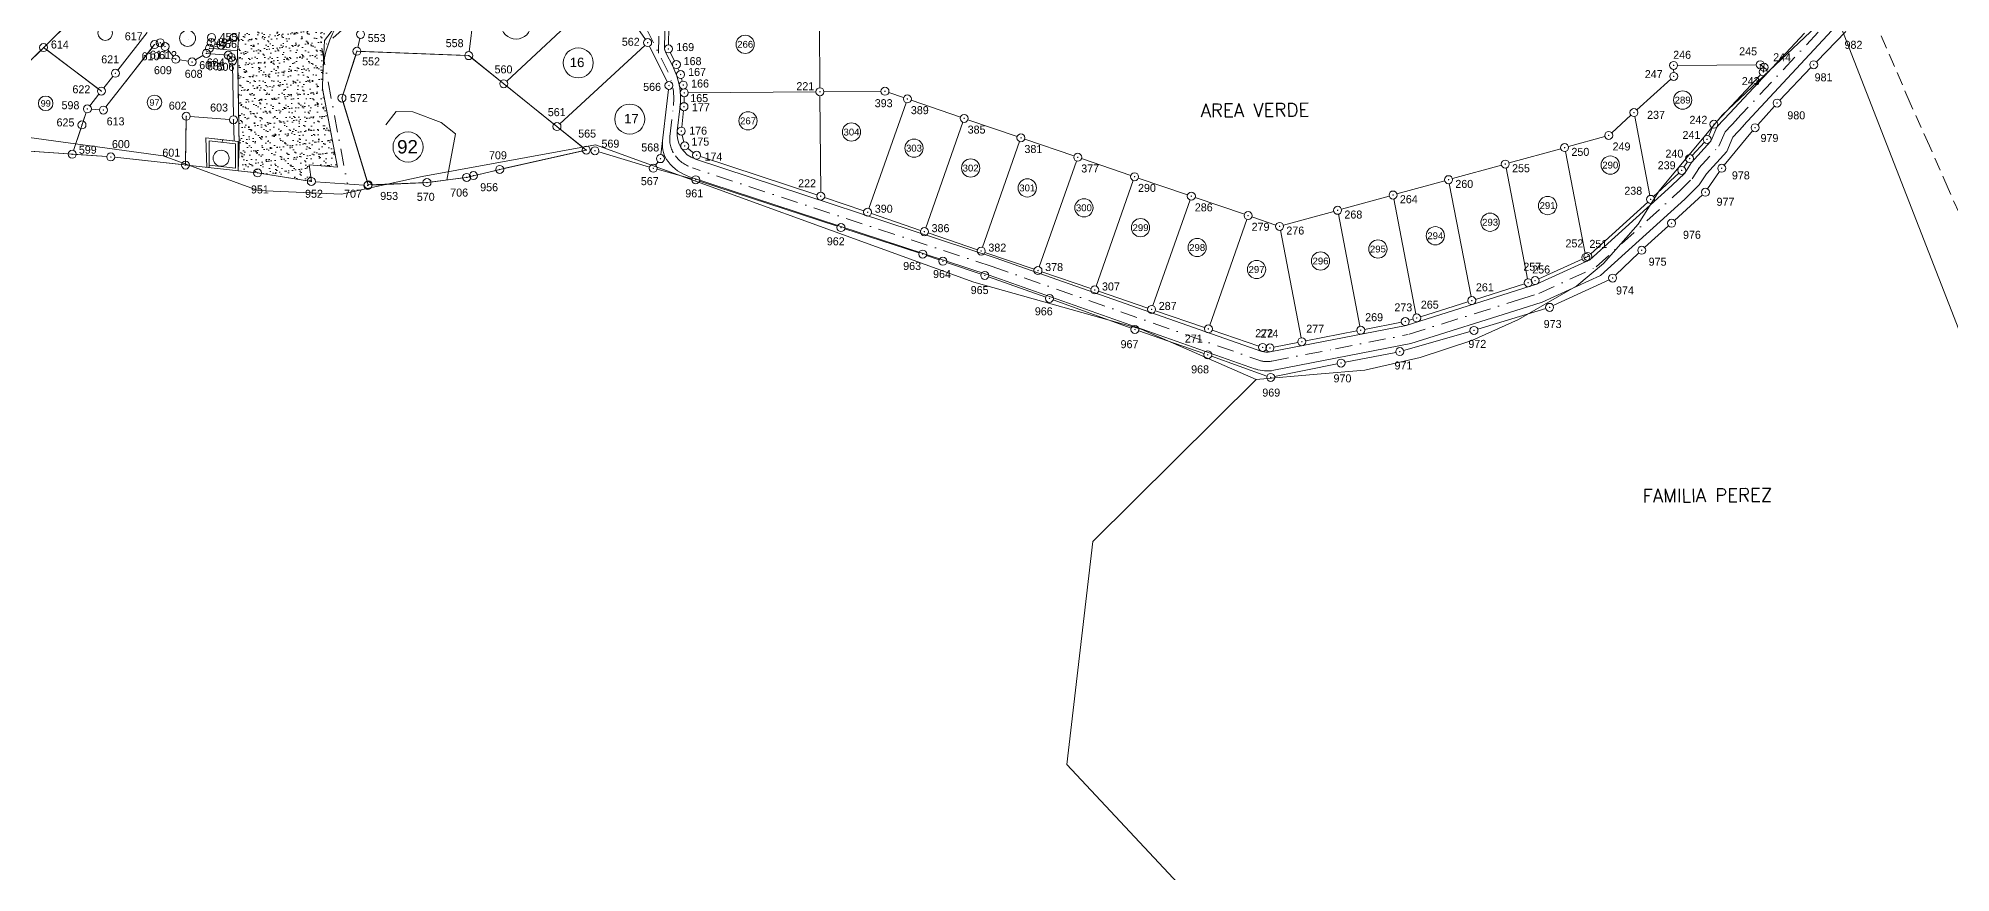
# Model space of a CAD drawing. Header units: metres. Extents: x 610261 to 617471, y 1314831 to 1317846.
# Drawn here: x 614426 to 615143, y 1316421 to 1316734 of the extents above; entities that cross this region are included whole.
import ezdxf
from ezdxf.enums import TextEntityAlignment as Align

# ---------------------------------------------------------------- set-up
doc = ezdxf.new("R2010")
doc.units = ezdxf.units.M
doc.header["$PDMODE"] = 34
doc.header["$PDSIZE"] = 0.15
for name, pattern in [('DASHDOT2', [12.7, 6.35, -3.175, 0, -3.175]), ('HIDDEN', [0.375, 0.25, -0.125]), ('HIDDEN2', [4.7625, 3.175, -1.5875])]:
    doc.linetypes.add(name, pattern=pattern)
for name, color, linetype, lineweight in [('11. division lotes', 12, 'Continuous', 0), ('23. tanque agua', 50, 'Continuous', 0), ('24. numeros lotes', 10, 'Continuous', 0), ('33. areas verdes', 72, 'Continuous', 0), ('36. centro calle', 253, 'DASHDOT2', 0), ('38. polilinea lotes', 31, 'Continuous', 0), ('6. calles', 1, 'Continuous', 0), ('ARBOLES', 1, 'Continuous', 0), ('NIVEL DE TERRAZA', 8, 'HIDDEN2', 0)]:
    doc.layers.add(name, color=color, linetype=linetype, lineweight=lineweight)
for name, color, linetype in [('2', 1, 'Continuous'), ('Cotas', 7, 'Continuous'), ('CVL_CUADCON_LIN', 8, 'Continuous'), ('Polígono', 7, 'Continuous'), ('textos_terrenos colindantes', 4, 'Continuous')]:
    doc.layers.add(name, color=color, linetype=linetype)
doc.styles.add('ARIAL', font='arial.ttf', dxfattribs={"width": 0.8, "height": 0.039688})
doc.styles.add('style1', font='romans.shx')

# ---------------------------------------------------------------- blocks, each defined once
blk = doc.blocks.new('232')
at = {"layer": '33. areas verdes', "lineweight": 0}
h = blk.add_hatch(dxfattribs=at)
h.set_pattern_fill('AR-SAND', color=256, scale=1.800002, angle=0.43167, style=0)
h.set_pattern_definition([(37.93167, (603121.183, 1316989.973), (-0.139515, 3.4673347), [0, -2.7360036, 0, -3.060004, 0, -2.925004]), (7.93167, (603121.183, 1316989.973), (3.14724, 5.103726), [0, -1.476002, 0, -2.4660033, 0, -0.9450012]), (327.93167, (603118.969, 1316989.9563), (5.605227, 0.0524174), [0, -0.9000012, 0, -3.2400043, 0, -4.2300056]), (317.93167, (603118.969, 1316989.9563), (5.398979, 1.62054), [0, -0.4500006, 0, -2.1240028, 0, -2.4300032])])
edge = h.paths.add_edge_path()
edge.add_line((605407.53, 1318466.32), (605411.16, 1318494.74))
edge.add_line((605411.16, 1318494.74), (605393.61, 1318499.19))
edge.add_line((605393.61, 1318499.19), (605378.54, 1318500.42))
edge.add_line((605378.54, 1318500.42), (605374.98, 1318478.53))
edge.add_line((605374.98, 1318478.53), (605372.8, 1318456.94))
edge.add_line((605372.8, 1318456.94), (605370.05, 1318426.31))
edge.add_line((605370.05, 1318426.31), (605370.67, 1318390.59))
edge.add_line((605370.67, 1318390.59), (605370.27, 1318381.33))
edge.add_line((605370.27, 1318381.33), (605377.53, 1318380.54))
edge.add_line((605377.53, 1318380.54), (605397.68, 1318377.32))
edge.add_line((605397.68, 1318377.32), (605396.85, 1318383.59))
edge.add_line((605396.85, 1318383.59), (605407.46, 1318382.73))
edge.add_line((605407.46, 1318382.73), (605401.91, 1318411.98))
edge.add_line((605401.91, 1318411.98), (605402.03, 1318417.7))
edge.add_line((605402.03, 1318417.7), (605402.67, 1318430.16))
edge.add_line((605402.67, 1318430.16), (605413.07, 1318443.79))
edge.add_line((605413.07, 1318443.79), (605413.52, 1318449.86))
edge.add_line((605413.52, 1318449.86), (605415.11, 1318462.71))
edge.add_line((605415.11, 1318462.71), (605408.03, 1318465.48))
edge.add_arc((605407.45, 1318465.7), 0.625, 338.65778, 442.73195)
at = {"layer": '11. division lotes', "lineweight": 0}
for p, q in [((605338.78, 1318428.5), (605328.2, 1318414.83)), ((605414.78, 1318426.12, 162.43), (605409.17, 1318408.59)), ((605456.69, 1318424.48, 155.96), (605414.78, 1318426.12, 162.43)), ((605456.69, 1318424.48, 155.96), (605469.81, 1318413.94, 109.5)), ((605469.81, 1318413.94, 109.5), (605456.69, 1318424.48, 155.96)), ((605350.51, 1318383.47), (605350.79, 1318401.76)), ((605370.26, 1318392.33), (605358.17, 1318393.65)), ((605358.49, 1318382.61), (605358.17, 1318393.65))]:
    blk.add_line(p, q, dxfattribs=at)
at = {"layer": '11. division lotes', "lineweight": 0, "elevation": 180}
blk.add_lwpolyline([(605281.05, 1318411.47), (605324.5, 1318454.42)], dxfattribs=at)
at = {"layer": '11. division lotes', "lineweight": 0}
for points in [[(605318.98, 1318411.19), (605297.29, 1318427.52)], [(605358.33, 1318425.35), (605366.51, 1318424.62)], [(605370.05, 1318426.31), (605359.5, 1318427.25)], [(605370.05, 1318426.31), (605370.67, 1318390.59)], [(605368.5, 1318400.44), (605368.74, 1318392.62)], [(605358.17, 1318393.65), (605368.25, 1318392.55)]]:
    blk.add_lwpolyline(points, dxfattribs=at)
blk.add_circle((605351.3, 1318430.97), 3, dxfattribs=at)
at = {"layer": '23. tanque agua', "lineweight": 0}
for p, q in [((605359.33, 1318382.52), (605359.32, 1318392.52)), ((605369.26, 1318391.43), (605359.32, 1318392.52)), ((605364.29, 1318391.97), (605364.4, 1318392.97)), ((605369.27, 1318382.34), (605369.26, 1318391.43)), ((605370.27, 1318381.33), (605370.26, 1318392.33)), ((605369.27, 1318382.34), (605359.33, 1318383.42))]:
    blk.add_line(p, q, dxfattribs=at)
blk.add_circle((605363.86, 1318386.03), 3, dxfattribs=at)
at = {"layer": '24. numeros lotes', "lineweight": 0}
for centre, radius in [((605474.43, 1318436.33), 5.63), ((605320.42, 1318432.95), 2.74), ((605560.3, 1318428.73), 3.42), ((605497.73, 1318421.76), 5.63), ((605911.69, 1318407.83), 3.42), ((605298.1, 1318406.6), 2.74), ((605338.89, 1318406.93), 2.74), ((605517.04, 1318400.69), 5.63), ((605561.37, 1318400.05), 3.42), ((605433.92, 1318390.23), 5.63), ((605600.14, 1318395.84), 3.42), ((605623.57, 1318389.8), 3.42), ((605644.8, 1318382.34), 3.42), ((605884.56, 1318383.45), 3.42), ((605666.03, 1318374.89), 3.42), ((605687.26, 1318367.44), 3.42), ((605861.06, 1318368.28), 3.42), ((605708.49, 1318359.99), 3.42), ((605818.98, 1318356.96), 3.42), ((605839.52, 1318362.02), 3.42), ((605729.72, 1318352.54), 3.42), ((605797.47, 1318351.98), 3.42), ((605751.98, 1318344.32), 3.42), ((605775.96, 1318347.49), 3.42)]:
    blk.add_circle(centre, radius, dxfattribs=at)
at = {"layer": '33. areas verdes', "lineweight": 0}
blk.add_lwpolyline([(605413.07, 1318443.79), (605402.67, 1318430.16), (605402.03, 1318417.7), (605401.91, 1318411.98), (605407.46, 1318382.73), (605396.85, 1318383.59), (605397.68, 1318377.32), (605377.53, 1318380.54), (605370.27, 1318381.33), (605370.67, 1318390.59), (605370.67, 1318390.59), (605370.13, 1318421.99), (605370.05, 1318426.31), (605370.05, 1318426.31), (605370.05, 1318426.31), (605370.68, 1318433.3)], dxfattribs=at)
at = {"layer": '36. centro calle', "lineweight": 0}
blk.add_line((605927.6, 1318395.89), (605931.96, 1318400.52), dxfattribs=at)
at = {"layer": '38. polilinea lotes', "lineweight": 0}
for p, q in [((605429.47, 1318403.56), (605425.65, 1318398.58)), ((605435.77, 1318403.42), (605429.47, 1318403.56)), ((605446.32, 1318399.47), (605435.77, 1318403.42)), ((605451.67, 1318395.15), (605446.32, 1318399.47)), ((605448.41, 1318377.86), (605451.67, 1318395.15))]:
    blk.add_line(p, q, dxfattribs=at)
blk.add_lwpolyline([(605419.01, 1318376.05), (605441.03, 1318376.91), (605455.9, 1318378.83), (605468.3, 1318381.8), (605500.74, 1318389.08), (605489.76, 1318397.9), (605469.81, 1318413.94), (605456.69, 1318424.48), (605414.78, 1318426.12), (605409.17, 1318408.59), (605419.01, 1318376.05)], dxfattribs=at)
at = {"layer": '6. calles', "lineweight": 0}
for p, q in [((605531.16, 1318480.73), (605530.04, 1318427.05)), ((605934.42, 1318398.19), (605970.91, 1318437.38)), ((605943.49, 1318418.04), (605957.39, 1318432.96)), ((605533.17, 1318420.48), (605530.58, 1318425.6)), ((605402.03, 1318417.7), (605401.91, 1318412.14)), ((605929.37, 1318402.88), (605943.49, 1318418.04)), ((605401.91, 1318412.14), (605407.46, 1318382.73)), ((605534.84, 1318396.35), (605535.87, 1318405.52)), ((605924.81, 1318398.04), (605929.41, 1318402.92)), ((605922.37, 1318392.67), (605924.53, 1318397.61)), ((605930.56, 1318393.93), (605934.5, 1318398.12)), ((605915.04, 1318384.48), (605922.11, 1318392.27)), ((605920.62, 1318380.22), (605928.23, 1318388.59)), ((605928.23, 1318388.59), (605930.56, 1318393.93)), ((605653.95, 1318348.74), (605541.65, 1318385.73)), ((605912.49, 1318380.48), (605915.04, 1318384.48)), ((605651.7, 1318342.12), (605539.46, 1318379.08)), ((605876.96, 1318347.93), (605907.69, 1318375.84)), ((605907.69, 1318375.84), (605912.49, 1318380.48)), ((605912.47, 1318370.73), (605917.94, 1318376.01)), ((605917.94, 1318376.01), (605920.62, 1318380.22)), ((605880.86, 1318342.02), (605912.47, 1318370.73)), ((605653.95, 1318348.74), (605753.95, 1318313.61)), ((605856.93, 1318338.75), (605876.96, 1318347.93)), ((605651.7, 1318342.12), (605751.63, 1318307)), ((605808.1, 1318323.35), (605856.93, 1318338.75)), ((605851.19, 1318329.6), (605859.07, 1318332.03)), ((605809.83, 1318316.55), (605851.18, 1318329.6)), ((605757.09, 1318313.38), (605808.1, 1318323.35)), ((605758.43, 1318306.51), (605809.83, 1318316.55))]:
    blk.add_line(p, q, dxfattribs=at)
blk.add_lwpolyline([(605530.04, 1318427.05, -0.005486), (605530.58, 1318425.6, -0.005486)], format="xyb", dxfattribs=at)
for points in [[(605407.46, 1318382.73), (605396.85, 1318383.59), (605397.68, 1318377.32)], [(605859.07, 1318332.03), (605880.86, 1318342.02)]]:
    blk.add_lwpolyline(points, dxfattribs=at)
for centre, radius, start, end in [((605438.38, 1318416.95), 36.36, 148.81005, 178.82381), ((605509.54, 1318408.49), 26.5, 353.55961, 26.90164), ((605544.77, 1318395.22), 10, 173.55961, 251.77356), ((605925.91, 1318397.01), 1.5, 136.69968, 156.37213), ((605539.26, 1318390.92), 10, 173.55961, 217.97492), ((605921, 1318393.27), 1.5, 317.77764, 336.37213), ((605544.77, 1318395.22), 17, 217.97492, 251.77356), ((605755.94, 1318319.27), 6, 250.64004, 281.05369), ((605755.94, 1318319.27), 13, 250.64004, 281.05369)]:
    blk.add_arc(centre, radius, start, end, dxfattribs=at)
at = {"layer": 'ARBOLES', "color": 8, "linetype": 'DASHDOT2', "lineweight": 0}
blk.add_line((605527.85, 1318425.46), (605528.16, 1318487.7), dxfattribs=at)
at = {"layer": 'Cotas', "linetype": 'HIDDEN', "lineweight": 0, "ltscale": 20}
blk.add_lwpolyline([(606128.9, 1318313.87), (606119.86, 1318303.15), (606103.55, 1318283.79), (606070.92, 1318245.05), (606054.49, 1318278.92), (606047.04, 1318294.76), (606039.63, 1318310.62), (606032.26, 1318326.5), (606025.28, 1318342.56), (606018.3, 1318358.63), (606011.26, 1318374.67), (606004.17, 1318390.68), (605997, 1318406.66), (605982.83, 1318439.67)], dxfattribs=at)
at = {"layer": 'NIVEL DE TERRAZA', "color": 8, "linetype": 'DASHDOT2', "lineweight": 0}
for p, q in [((605438.89, 1318461.15), (605401.6, 1318427.25)), ((605931.93, 1318400.49), (605968.64, 1318439.9)), ((605401.6, 1318427.25), (605411.21, 1318376.35)), ((605532.08, 1318394.19), (605533.39, 1318405.8)), ((605925.25, 1318390.52), (605927.6, 1318395.89)), ((605917.63, 1318382.13), (605925.25, 1318390.52)), ((605652.83, 1318345.43), (605540.55, 1318382.4)), ((605915.21, 1318378.24), (605917.99, 1318382.6)), ((605910.12, 1318373.33), (605915.21, 1318378.24)), ((605879.31, 1318345.34), (605910.04, 1318373.25)), ((605652.83, 1318345.43), (605752.79, 1318310.31)), ((605809.15, 1318320.01), (605850.15, 1318332.94)), ((605781.54, 1318314.59), (605808.77, 1318319.91)), ((605757.76, 1318309.95), (605781.54, 1318314.59))]:
    blk.add_line(p, q, dxfattribs=at)
for points in [[(605510.92, 1318444.9), (605516.19, 1318442.62), (605523.01, 1318434.98), (605530.94, 1318419.35)], [(605850.13, 1318332.94), (605857.82, 1318335.31), (605878.42, 1318344.75)]]:
    blk.add_lwpolyline(points, dxfattribs=at)
at = {"layer": 'NIVEL DE TERRAZA', "color": 3, "linetype": 'ByBlock', "lineweight": 0}
blk.add_circle((605351.65, 1318430.53), 0.00827, dxfattribs=at)
at = {"layer": 'NIVEL DE TERRAZA', "color": 8, "linetype": 'DASHDOT2', "lineweight": 0}
for centre, radius, start, end in [((605509.54, 1318408.49), 24, 353.55961, 26.90164), ((605542.02, 1318393.07), 10, 173.55961, 217.97492), ((605544.77, 1318395.22), 13.5, 217.97492, 251.77356), ((605755.94, 1318319.27), 9.5, 250.64004, 281.05369)]:
    blk.add_arc(centre, radius, start, end, dxfattribs=at)
at = {"layer": 'Polígono', "lineweight": 0}
for points in [[(605298.36, 1318428.58), (605323.44, 1318453.36)], [(605460.09, 1318452.51), (605456.87, 1318425.97)], [(605460.09, 1318452.51), (605456.87, 1318425.97)], [(605470.91, 1318414.96), (605502.06, 1318443.9)], [(605502.06, 1318443.9), (605470.91, 1318414.96)], [(605522.88, 1318430.59), (605515.4, 1318441.34)], [(605336.09, 1318433.21), (605325.16, 1318419.08)], [(605531.57, 1318428.52), (605531.71, 1318435.26)], [(605588.13, 1318435.68), (605588.31, 1318412.43)], [(605961.85, 1318422.15), (605972.83, 1318433.53)], [(605296.22, 1318426.47), (605282.12, 1318412.53)], [(605317.78, 1318412.09), (605298.49, 1318426.62)], [(605317.78, 1318412.09), (605298.49, 1318426.62)], [(605337.99, 1318427.45), (605320.67, 1318405.26)], [(605339.63, 1318428.86), (605340.35, 1318429.08)], [(605341.66, 1318428.83), (605342.25, 1318428.37)], [(605345.89, 1318424.29), (605343.81, 1318426.76)], [(605357.05, 1318424.57), (605354.29, 1318422.9)], [(605359.72, 1318427.95), (605359.95, 1318428.69)], [(605365.01, 1318424.75), (605359.83, 1318425.21)], [(605360.19, 1318429.8), (605360.27, 1318430.88)], [(605360.95, 1318427.64), (605362.39, 1318428.03)], [(605365.14, 1318429.16), (605367.24, 1318430.37)], [(605366.43, 1318424.67), (605367.74, 1318423.76)], [(605414.32, 1318424.69), (605409.63, 1318410.02)], [(605415.09, 1318427.59), (605415.82, 1318430.97)], [(605455.19, 1318424.54), (605416.28, 1318426.06)], [(605455.19, 1318424.54), (605416.28, 1318426.06)], [(605490.86, 1318398.92), (605522.64, 1318428.34)], [(605490.86, 1318398.92), (605522.64, 1318428.34)], [(605524.4, 1318428.02), (605531.04, 1318414.64)], [(605533.83, 1318422.5), (605532.21, 1318425.68)], [(605351.52, 1318422.37), (605348.34, 1318422.9)], [(605367.63, 1318423.9), (605368.15, 1318422.39)], [(605368.47, 1318401.94), (605368.14, 1318420.98)], [(605457.86, 1318423.54), (605468.64, 1318414.88)], [(605468.64, 1318414.88), (605457.86, 1318423.54)], [(605535.5, 1318418.79), (605535.09, 1318419.78)], [(605908.32, 1318419.33), (605908.33, 1318418.2)], [(605939.25, 1318421.07), (605909.81, 1318420.85)], [(605924.45, 1318399.84), (605940.89, 1318417.29)], [(605940.97, 1318420.94), (605942, 1318420.26)], [(605942.18, 1318419.86), (605941.97, 1318418.64)], [(605948.12, 1318407.81), (605959.77, 1318419.99)], [(605323.32, 1318416.71), (605319.9, 1318412.37)], [(605470.98, 1318413), (605488.59, 1318398.84)], [(605488.59, 1318398.84), (605470.98, 1318413)], [(605531.53, 1318411.8), (605528.72, 1318387.35)], [(605536.72, 1318414.93), (605536.45, 1318415.96)], [(605537.27, 1318412.04), (605537.28, 1318411.98)], [(605586.82, 1318410.92), (605538.96, 1318410.56)], [(605538.96, 1318410.56), (605586.82, 1318410.92)], [(605611.2, 1318411.11), (605589.82, 1318410.94)], [(605619.67, 1318408.73), (605614.12, 1318410.63)], [(605907.23, 1318415.69), (605894.54, 1318404.16)], [(605313.26, 1318403.11), (605308.52, 1318388.95)], [(605312.19, 1318399.92), (605313.26, 1318403.11)], [(605314.66, 1318405.71), (605318.05, 1318410.01)], [(605318.25, 1318404.19), (605315.23, 1318404.42)], [(605409.6, 1318407.15), (605418.58, 1318377.49)], [(605536.5, 1318397.67), (605537.19, 1318403.86)], [(605537.39, 1318406.85), (605537.43, 1318409.05)], [(605588.33, 1318409.43), (605588.6, 1318373.3)], [(605588.33, 1318409.43), (605588.6, 1318373.3)], [(605620.59, 1318406.83), (605606.68, 1318367.2)], [(605606.68, 1318367.2), (605620.59, 1318406.83)], [(605640.96, 1318401.44), (605622.51, 1318407.76)], [(605939.84, 1318398.59), (605946.09, 1318405.6)], [(605308.52, 1318388.95), (605311.24, 1318397.08)], [(605350.54, 1318384.97), (605350.77, 1318400.26)], [(605352.29, 1318401.65), (605367, 1318400.55)], [(605499.57, 1318390.02), (605490.93, 1318396.96)], [(605499.57, 1318390.02), (605490.93, 1318396.96)], [(605641.88, 1318399.54), (605627.97, 1318359.91)], [(605627.97, 1318359.91), (605641.88, 1318399.54)], [(605662.25, 1318394.15), (605643.8, 1318400.47)], [(605892.32, 1318402.14), (605885.09, 1318395.57)], [(605893.72, 1318401.68), (605899.41, 1318372.09)], [(605899.41, 1318372.09), (605893.72, 1318401.68)], [(605921.46, 1318394.47), (605922.8, 1318397.39)], [(605927.29, 1318383.43), (605937.89, 1318396.31)], [(605270.42, 1318390.17), (605321.03, 1318386.62)], [(605281.04, 1318389.42), (605306.54, 1318387.64)], [(605469.76, 1318382.13), (605499.28, 1318388.75)], [(605469.76, 1318382.13), (605499.28, 1318388.75)], [(605502.5, 1318388.95), (605502.23, 1318388.97)], [(605502.23, 1318388.97), (605502.5, 1318388.95)], [(605537.28, 1318392.1), (605536.67, 1318394.72)], [(605540.92, 1318388.08), (605538.8, 1318389.72)], [(605663.17, 1318392.25), (605649.26, 1318352.62)], [(605649.26, 1318352.62), (605663.17, 1318392.25)], [(605683.53, 1318386.87), (605665.09, 1318393.18)], [(605866, 1318389.6), (605846.66, 1318384.25)], [(605882.54, 1318394.16), (605868.9, 1318390.4)], [(605915.32, 1318387.02), (605919.83, 1318391.99)], [(605309.53, 1318387.43), (605321.03, 1318386.62)], [(605324.02, 1318386.36), (605349.02, 1318383.64)], [(605324.02, 1318386.36), (605376.04, 1318380.7)], [(605457.36, 1318379.18), (605466.84, 1318381.45)], [(605459.91, 1318379.86), (605466.84, 1318381.47)], [(605524.4, 1318382.7), (605505.43, 1318388.41)], [(605505.43, 1318388.41), (605524.4, 1318382.7)], [(605527.64, 1318384.67), (605526.74, 1318383.47)], [(605527.28, 1318381.88), (605540.31, 1318378.33)], [(605587.19, 1318372.27), (605543.53, 1318386.68)], [(605684.46, 1318384.96), (605670.55, 1318345.33)], [(605670.55, 1318345.33), (605684.46, 1318384.96)], [(605704.82, 1318379.58), (605686.37, 1318385.89)], [(605843.77, 1318383.45), (605825.38, 1318378.38)], [(605845.49, 1318382.38), (605853.5, 1318340.8)], [(605853.5, 1318340.8), (605845.49, 1318382.38)], [(605867.73, 1318388.52), (605875.09, 1318350.33)], [(605875.09, 1318350.33), (605867.73, 1318388.52)], [(605912.16, 1318382.69), (605913.48, 1318384.66)], [(605379.02, 1318380.3), (605396.2, 1318377.55)], [(605399.18, 1318377.21), (605417.31, 1318375.9)], [(605420.31, 1318375.87), (605439.53, 1318376.83)], [(605420.51, 1318376.11), (605439.53, 1318376.85)], [(605442.51, 1318377.1), (605454.42, 1318378.64)], [(605442.51, 1318377.1), (605454.42, 1318378.64)], [(605457.35, 1318379.22), (605457, 1318379.13)], [(605543.18, 1318377.47), (605594.79, 1318360.5)], [(605705.74, 1318377.68), (605691.83, 1318338.04)], [(605691.83, 1318338.04), (605705.74, 1318377.68)], [(605726.11, 1318372.29), (605707.66, 1318378.61)], [(605822.49, 1318377.58), (605804.6, 1318372.63)], [(605824.22, 1318376.5), (605832.38, 1318334.14)], [(605832.38, 1318334.14), (605824.22, 1318376.5)], [(605900.8, 1318371.64), (605910.23, 1318380.42)], [(605921.06, 1318374.52), (605925.5, 1318381.03)], [(605590.03, 1318371.31), (605604.77, 1318366.27)], [(605727.03, 1318370.39), (605713.12, 1318330.76)], [(605713.12, 1318330.76), (605727.03, 1318370.39)], [(605747.4, 1318365), (605728.95, 1318371.32)], [(605801.7, 1318371.83), (605783.81, 1318366.89)], [(605803.43, 1318370.76), (605811.74, 1318327.63)], [(605811.74, 1318327.63), (605803.43, 1318370.76)], [(605877.23, 1318350.21), (605898.59, 1318369.61)], [(605908.62, 1318362.67), (605919.11, 1318372.27)], [(605607.61, 1318365.3), (605626.06, 1318358.98)], [(605748.32, 1318363.1), (605734.41, 1318323.47)], [(605734.41, 1318323.47), (605748.32, 1318363.1)], [(605759.18, 1318360.97), (605750.24, 1318364.03)], [(605780.91, 1318366.09), (605762.05, 1318360.88)], [(605782.64, 1318365.02), (605790.73, 1318323.01)], [(605790.73, 1318323.01), (605782.64, 1318365.02)], [(605897.45, 1318352.54), (605906.41, 1318360.65)], [(605597.64, 1318359.56), (605625.42, 1318350.52)], [(605628.89, 1318358.01), (605647.34, 1318351.69)], [(605760.89, 1318359.01), (605768.65, 1318318.7)], [(605768.65, 1318318.7), (605760.89, 1318359.01)], [(605628.26, 1318349.56), (605632.97, 1318347.92)], [(605635.81, 1318346.94), (605648.7, 1318342.56)], [(605650.18, 1318350.72), (605668.63, 1318344.4)], [(605857.75, 1318340.78), (605874.01, 1318348.23)], [(605876.74, 1318349.48), (605874.76, 1318348.57)], [(605886.53, 1318342.14), (605895.26, 1318350.5)], [(605651.54, 1318341.58), (605672.95, 1318333.95)], [(605671.47, 1318343.43), (605689.92, 1318337.12)], [(605834.1, 1318333.12), (605852.36, 1318338.88)], [(605855.22, 1318339.78), (605854.96, 1318339.7)], [(605863.18, 1318330.75), (605884.09, 1318340.47)], [(605675.77, 1318332.94), (605704.96, 1318322.33)], [(605692.76, 1318336.14), (605711.21, 1318329.83)], [(605813.45, 1318326.61), (605831.23, 1318332.22)], [(605714.04, 1318328.86), (605732.49, 1318322.54)], [(605792.49, 1318321.82), (605806.26, 1318324.51)], [(605809.16, 1318325.25), (605810.59, 1318325.7)], [(605834.92, 1318321.9), (605860.39, 1318329.68)], [(605707.79, 1318321.32), (605732.25, 1318312.81)], [(605735.33, 1318321.57), (605752.83, 1318315.58)], [(605758.47, 1318315.18), (605767.46, 1318316.94)], [(605770.41, 1318317.51), (605789.55, 1318321.25)], [(605807.11, 1318313.93), (605832.04, 1318321.05)], [(605735.07, 1318311.81), (605755.88, 1318304.34)], [(605755.75, 1318314.98), (605755.5, 1318315)], [(605785.15, 1318309.5), (605804.19, 1318313.23)], [(605758.76, 1318304.14), (605782.2, 1318308.91)]]:
    blk.add_lwpolyline(points, dxfattribs=at)
for centre in [(605360.3, 1318431.29), (605368.54, 1318431.11), (605416.14, 1318432.44), (605297.29, 1318427.52), (605297.29, 1318427.52), (605338.91, 1318428.64), (605341.07, 1318429.3), (605342.84, 1318427.91), (605346.86, 1318423.14), (605358.33, 1318425.35), (605359.5, 1318427.25), (605360.16, 1318429.39), (605363.84, 1318428.42), (605366.51, 1318424.62), (605367.66, 1318423.81), (605414.78, 1318426.12), (605414.78, 1318426.12), (605456.69, 1318424.48), (605456.69, 1318424.48), (605456.69, 1318424.48), (605523.74, 1318429.36), (605523.74, 1318429.36), (605531.54, 1318427.02), (605324.25, 1318417.89), (605353, 1318422.13), (605368.12, 1318422.48), (605534.51, 1318421.16), (605536.08, 1318417.41), (605908.31, 1318420.83), (605908.34, 1318416.7), (605940.75, 1318421.08), (605941.92, 1318418.38), (605942.22, 1318420.12), (605960.81, 1318421.07), (605318.98, 1318411.19), (605318.98, 1318411.19), (605409.17, 1318408.59), (605469.81, 1318413.94), (605469.81, 1318413.94), (605469.81, 1318413.94), (605531.71, 1318413.29), (605537.09, 1318413.47), (605537.46, 1318410.55), (605537.46, 1318410.55), (605588.32, 1318410.93), (605588.32, 1318410.93), (605588.32, 1318410.93), (605612.7, 1318411.12), (605313.73, 1318404.53), (605313.73, 1318404.53), (605319.74, 1318404.08), (605350.79, 1318401.76), (605537.36, 1318405.35), (605621.09, 1318408.24), (605621.09, 1318408.24), (605893.43, 1318403.15), (605893.43, 1318403.15), (605947.08, 1318406.72), (605311.71, 1318398.5), (605368.5, 1318400.44), (605489.76, 1318397.9), (605489.76, 1318397.9), (605489.76, 1318397.9), (605536.33, 1318396.18), (605642.38, 1318400.96), (605642.38, 1318400.96), (605883.98, 1318394.56), (605923.42, 1318398.75), (605938.84, 1318397.47), (605308.04, 1318387.53), (605308.04, 1318387.53), (605500.74, 1318389.08), (605500.74, 1318389.08), (605500.74, 1318389.08), (605503.99, 1318388.84), (605503.99, 1318388.84), (605537.62, 1318390.64), (605542.1, 1318387.16), (605663.67, 1318393.67), (605663.67, 1318393.67), (605867.45, 1318390), (605867.45, 1318390), (605920.84, 1318393.1), (605322.52, 1318386.52), (605322.52, 1318386.52), (605350.51, 1318383.47), (605377.53, 1318380.54), (605468.3, 1318381.8), (605468.3, 1318381.8), (605525.84, 1318382.27), (605525.84, 1318382.27), (605528.55, 1318385.86), (605684.95, 1318386.38), (605684.95, 1318386.38), (605845.21, 1318383.85), (605845.21, 1318383.85), (605911.33, 1318381.44), (605914.31, 1318385.91), (605926.34, 1318382.27), (605397.68, 1318377.32), (605418.81, 1318375.79), (605419.01, 1318376.05), (605441.03, 1318376.91), (605441.03, 1318376.91), (605455.9, 1318378.83), (605455.9, 1318378.83), (605458.45, 1318379.52), (605541.76, 1318377.94), (605706.24, 1318379.09), (605706.24, 1318379.09), (605823.94, 1318377.98), (605823.94, 1318377.98), (605920.21, 1318373.29), (605588.61, 1318371.8), (605588.61, 1318371.8), (605606.19, 1318365.78), (605606.19, 1318365.78), (605727.53, 1318371.8), (605727.53, 1318371.8), (605782.36, 1318366.49), (605782.36, 1318366.49), (605803.15, 1318372.23), (605803.15, 1318372.23), (605899.7, 1318370.61), (605899.7, 1318370.61), (605596.21, 1318360.03), (605627.47, 1318358.49), (605627.47, 1318358.49), (605748.82, 1318364.52), (605748.82, 1318364.52), (605760.6, 1318360.48), (605760.6, 1318360.48), (605907.52, 1318361.66), (605896.34, 1318351.53), (605626.85, 1318350.06), (605634.39, 1318347.42), (605648.76, 1318351.21), (605648.76, 1318351.21), (605875.37, 1318348.85), (605875.37, 1318348.85), (605876.12, 1318349.2), (605650.12, 1318342.08), (605670.05, 1318343.92), (605670.05, 1318343.92), (605853.79, 1318339.33), (605853.79, 1318339.33), (605856.39, 1318340.15), (605885.45, 1318341.1), (605674.36, 1318333.45), (605691.34, 1318336.63), (605691.34, 1318336.63), (605832.66, 1318332.67), (605832.66, 1318332.67), (605861.82, 1318330.12), (605712.63, 1318329.34), (605712.63, 1318329.34), (605807.73, 1318324.8), (605812.02, 1318326.16), (605812.02, 1318326.16), (605706.37, 1318321.81), (605733.91, 1318322.05), (605733.91, 1318322.05), (605768.94, 1318317.22), (605768.94, 1318317.22), (605791.02, 1318321.54), (605791.02, 1318321.54), (605833.48, 1318321.46), (605733.66, 1318312.32), (605754.25, 1318315.09), (605757, 1318314.89), (605783.67, 1318309.21), (605805.67, 1318313.52), (605757.29, 1318303.84)]:
    blk.add_circle(centre, 1.5, dxfattribs=at)
for p in [(605297.29, 1318427.52), (605297.29, 1318427.52), (605338.91, 1318428.64), (605341.07, 1318429.3), (605342.84, 1318427.91), (605358.33, 1318425.35), (605359.5, 1318427.25), (605360.16, 1318429.39), (605363.84, 1318428.42), (605366.51, 1318424.62), (605414.78, 1318426.12), (605414.78, 1318426.12), (605456.69, 1318424.48), (605456.69, 1318424.48), (605456.69, 1318424.48), (605523.74, 1318429.36), (605523.74, 1318429.36), (605531.54, 1318427.02), (605324.25, 1318417.89), (605346.86, 1318423.14), (605353, 1318422.13), (605367.66, 1318423.81), (605368.12, 1318422.48), (605534.51, 1318421.16), (605536.08, 1318417.41), (605908.31, 1318420.83), (605940.75, 1318421.08), (605941.92, 1318418.38), (605942.22, 1318420.12), (605960.81, 1318421.07), (605318.98, 1318411.19), (605318.98, 1318411.19), (605469.81, 1318413.94), (605469.81, 1318413.94), (605469.81, 1318413.94), (605531.71, 1318413.29), (605537.09, 1318413.47), (605537.46, 1318410.55), (605537.46, 1318410.55), (605588.32, 1318410.93), (605588.32, 1318410.93), (605588.32, 1318410.93), (605612.7, 1318411.12), (605908.34, 1318416.7), (605313.73, 1318404.53), (605313.73, 1318404.53), (605319.74, 1318404.08), (605409.17, 1318408.59), (605537.36, 1318405.35), (605621.09, 1318408.24), (605621.09, 1318408.24), (605893.43, 1318403.15), (605893.43, 1318403.15), (605947.08, 1318406.72), (605311.71, 1318398.5), (605350.79, 1318401.76), (605368.5, 1318400.44), (605489.76, 1318397.9), (605489.76, 1318397.9), (605489.76, 1318397.9), (605536.33, 1318396.18), (605642.38, 1318400.96), (605642.38, 1318400.96), (605923.42, 1318398.75), (605938.84, 1318397.47), (605500.74, 1318389.08), (605500.74, 1318389.08), (605500.74, 1318389.08), (605503.99, 1318388.84), (605503.99, 1318388.84), (605537.62, 1318390.64), (605663.67, 1318393.67), (605663.67, 1318393.67), (605867.45, 1318390), (605867.45, 1318390), (605883.98, 1318394.56), (605920.84, 1318393.1), (605308.04, 1318387.53), (605308.04, 1318387.53), (605322.52, 1318386.52), (605322.52, 1318386.52), (605350.51, 1318383.47), (605468.3, 1318381.8), (605468.3, 1318381.8), (605525.84, 1318382.27), (605525.84, 1318382.27), (605528.55, 1318385.86), (605542.1, 1318387.16), (605684.95, 1318386.38), (605684.95, 1318386.38), (605845.21, 1318383.85), (605845.21, 1318383.85), (605911.33, 1318381.44), (605914.31, 1318385.91), (605926.34, 1318382.27), (605377.53, 1318380.54), (605397.68, 1318377.32), (605418.81, 1318375.79), (605419.01, 1318376.05), (605441.03, 1318376.91), (605441.03, 1318376.91), (605455.9, 1318378.83), (605455.9, 1318378.83), (605458.45, 1318379.52), (605541.76, 1318377.94), (605706.24, 1318379.09), (605706.24, 1318379.09), (605823.94, 1318377.98), (605823.94, 1318377.98), (605588.61, 1318371.8), (605588.61, 1318371.8), (605727.53, 1318371.8), (605727.53, 1318371.8), (605803.15, 1318372.23), (605803.15, 1318372.23), (605899.7, 1318370.61), (605899.7, 1318370.61), (605920.21, 1318373.29), (605596.21, 1318360.03), (605606.19, 1318365.78), (605606.19, 1318365.78), (605748.82, 1318364.52), (605748.82, 1318364.52), (605760.6, 1318360.48), (605760.6, 1318360.48), (605782.36, 1318366.49), (605782.36, 1318366.49), (605907.52, 1318361.66), (605627.47, 1318358.49), (605627.47, 1318358.49), (605626.85, 1318350.06), (605634.39, 1318347.42), (605648.76, 1318351.21), (605648.76, 1318351.21), (605875.37, 1318348.85), (605875.37, 1318348.85), (605876.12, 1318349.2), (605896.34, 1318351.53), (605650.12, 1318342.08), (605670.05, 1318343.92), (605670.05, 1318343.92), (605853.79, 1318339.33), (605853.79, 1318339.33), (605856.39, 1318340.15), (605885.45, 1318341.1), (605674.36, 1318333.45), (605691.34, 1318336.63), (605691.34, 1318336.63), (605832.66, 1318332.67), (605832.66, 1318332.67), (605712.63, 1318329.34), (605712.63, 1318329.34), (605807.73, 1318324.8), (605812.02, 1318326.16), (605812.02, 1318326.16), (605861.82, 1318330.12), (605706.37, 1318321.81), (605733.91, 1318322.05), (605733.91, 1318322.05), (605768.94, 1318317.22), (605768.94, 1318317.22), (605791.02, 1318321.54), (605791.02, 1318321.54), (605833.48, 1318321.46), (605733.66, 1318312.32), (605754.25, 1318315.09), (605757, 1318314.89), (605805.67, 1318313.52), (605757.29, 1318303.84), (605783.67, 1318309.21)]:
    blk.add_point(p, dxfattribs=at)
at = {"layer": '24. numeros lotes', "lineweight": 0, "style": 'ARIAL'}
for s, height, p in [('266', 2.571, (605560.3, 1318428.73)), ('16', 3.534, (605497.29, 1318421.95)), ('99', 2.431, (605298.11, 1318406.59)), ('97', 2.431, (605338.9, 1318406.92)), ('289', 2.571, (605911.69, 1318407.83)), ('17', 3.534, (605517.67, 1318400.88)), ('267', 2.571, (605561.37, 1318400.05)), ('304', 2.571, (605600.14, 1318395.84)), ('92', 5, (605433.73, 1318390.33)), ('303', 2.571, (605623.57, 1318389.8)), ('302', 2.571, (605644.8, 1318382.34)), ('290', 2.571, (605884.56, 1318383.45)), ('301', 2.571, (605666.03, 1318374.89)), ('300', 2.571, (605687.26, 1318367.44)), ('291', 2.571, (605861.06, 1318368.28)), ('299', 2.571, (605708.49, 1318359.99)), ('293', 2.571, (605839.52, 1318362.02)), ('298', 2.571, (605729.72, 1318352.54)), ('295', 2.571, (605797.47, 1318351.98)), ('294', 2.571, (605818.98, 1318356.96)), ('297', 2.571, (605751.98, 1318344.32)), ('296', 2.571, (605775.96, 1318347.49))]:
    blk.add_text(s, height=height, rotation=0.43167, dxfattribs=at).set_placement(p, align=Align.MIDDLE_CENTER)
at = {"layer": 'Polígono', "lineweight": 0}
for s, p in [('617', (605334.45, 1318433.24)), ('610', (605340.76, 1318425.75)), ('244', (605952.33, 1318425.38)), ('609', (605345.37, 1318420.53)), ('605', (605365.27, 1318422)), ('598', (605310.74, 1318407.4)), ('237', (605905.06, 1318403.79)), ('707', (605416.64, 1318374.22)), ('271', (605731.8, 1318319.92))]:
    blk.add_text(s, height=3, dxfattribs=at).set_placement(p, align=Align.TOP_RIGHT)
for s, p in [('455', (605363.29, 1318431.5)), ('553', (605418.82, 1318431.09)), ('614', (605300.07, 1318428.66)), ('457', (605361.66, 1318429.33)), ('456', (605363.11, 1318428.83)), ('169', (605534.46, 1318427.69)), ('246', (605908.15, 1318424.8)), ('168', (605537.23, 1318422.42)), ('167', (605538.92, 1318418.37)), ('247', (605897.49, 1318417.55)), ('572', (605412.17, 1318408.57)), ('165', (605539.71, 1318408.56)), ('166', (605540.04, 1318414.04)), ('177', (605540.36, 1318405.15)), ('176', (605539.32, 1318396.35)), ('599', (605310.53, 1318389.2)), ('175', (605540.14, 1318392.25)), ('250', (605870, 1318388.41)), ('174', (605545.06, 1318386.65)), ('255', (605847.76, 1318382.27)), ('260', (605826.49, 1318376.39)), ('390', (605608.89, 1318367.09)), ('264', (605805.7, 1318370.65)), ('386', (605630.17, 1318359.8)), ('276', (605763.15, 1318358.9)), ('268', (605784.91, 1318364.91)), ('382', (605651.46, 1318352.52)), ('378', (605672.75, 1318345.23)), ('307', (605694.04, 1318337.94)), ('287', (605715.32, 1318330.65))]:
    blk.add_text(s, height=3, dxfattribs=at).set_placement(p, align=Align.MIDDLE_LEFT)
for s, p in [('621', (605325.62, 1318423.09)), ('562', (605520.75, 1318429.68)), ('604', (605365.16, 1318421.96)), ('981', (605967.85, 1318416.35)), ('566', (605528.75, 1318412.78)), ('221', (605586.18, 1318413.04)), ('243', (605940.55, 1318414.94)), ('980', (605957.63, 1318402.12)), ('625', (605308.87, 1318399.45)), ('241', (605918.33, 1318394.75)), ('242', (605920.93, 1318400.42)), ('240', (605911.95, 1318387.76)), ('979', (605947.58, 1318393.59)), ('239', (605909.04, 1318383.39)), ('567', (605527.88, 1318377.43)), ('978', (605936.85, 1318379.6)), ('977', (605931.1, 1318369.7))]:
    blk.add_text(s, height=3, dxfattribs=at).set_placement(p, align=Align.MIDDLE_RIGHT)
for s, p in [('611', (605340.52, 1318426.35)), ('245', (605936.23, 1318427.6)), ('608', (605353.57, 1318419.18)), ('607', (605359.01, 1318422.43)), ('606', (605365.48, 1318421.8)), ('393', (605612.21, 1318408.16))]:
    blk.add_text(s, height=3, dxfattribs=at).set_placement(p, align=Align.TOP_CENTER)
for s, p in [('612', (605340.61, 1318426.17)), ('552', (605416.71, 1318423.83)), ('389', (605622.4, 1318405.54)), ('613', (605320.96, 1318401.34)), ('385', (605643.69, 1318398.26)), ('381', (605664.98, 1318390.97)), ('249', (605885.43, 1318391.93)), ('377', (605686.26, 1318383.68)), ('290', (605707.55, 1318376.39)), ('286', (605728.84, 1318369.1)), ('279', (605750.13, 1318361.82))]:
    blk.add_text(s, height=3, dxfattribs=at).set_placement(p, align=Align.TOP_LEFT)
for s, p in [('558', (605454.74, 1318426.77)), ('982', (605979.06, 1318426.15)), ('602', (605350.95, 1318403.34)), ('603', (605366.44, 1318402.62)), ('601', (605348.53, 1318385.72)), ('222', (605586.84, 1318374.22)), ('252', (605874.47, 1318351.7)), ('976', (605918.52, 1318354.92)), ('975', (605905.64, 1318344.83)), ('974', (605893.41, 1318334.04))]:
    blk.add_text(s, height=3, dxfattribs=at).set_placement(p, align=Align.BOTTOM_RIGHT)
for s, p in [('560', (605469.7, 1318416.93)), ('622', (605311.48, 1318409.47)), ('561', (605489.66, 1318400.9)), ('565', (605501.05, 1318392.86)), ('600', (605326.28, 1318388.92)), ('709', (605467.62, 1318384.73)), ('569', (605509.78, 1318389.09)), ('568', (605524.71, 1318387.66)), ('951', (605378.39, 1318371.92)), ('952', (605398.67, 1318370.3)), ('706', (605453.09, 1318370.75)), ('956', (605464.32, 1318372.75)), ('961', (605541.2, 1318370.45)), ('238', (605893.17, 1318371.43)), ('953', (605426.85, 1318369.49)), ('570', (605440.56, 1318369.15)), ('962', (605594.25, 1318352.48)), ('963', (605622.87, 1318343.22)), ('257', (605855.31, 1318342.95)), ('964', (605634.07, 1318340.2)), ('965', (605648.18, 1318334.19)), ('273', (605806.99, 1318327.71)), ('966', (605672.22, 1318326.23)), ('973', (605862.95, 1318321.46)), ('967', (605704.36, 1318313.9)), ('272', (605754.85, 1318318.03)), ('274', (605756.82, 1318317.89)), ('972', (605834.72, 1318314.01)), ('971', (605807.03, 1318305.92)), ('968', (605730.81, 1318304.46)), ('970', (605784.17, 1318301.08)), ('969', (605757.48, 1318295.76))]:
    blk.add_text(s, height=3, dxfattribs=at).set_placement(p, align=Align.BOTTOM_CENTER)
for s, p in [('251', (605876.75, 1318351.52)), ('256', (605855.32, 1318341.91)), ('261', (605834.2, 1318335.24)), ('265', (605813.56, 1318328.73)), ('269', (605792.7, 1318324.02)), ('277', (605770.61, 1318319.71))]:
    blk.add_text(s, height=3, dxfattribs=at).set_placement(p, align=Align.BOTTOM_LEFT)
at = {"layer": 'textos_terrenos colindantes', "color": 0, "lineweight": 0, "style": 'style1'}
for s, p in [('AREA VERDE', (605731.03, 1318401.43)), ('FAMILIA PEREZ', (605896.66, 1318256.97))]:
    blk.add_text(s, height=5, rotation=0.43167, dxfattribs=at).set_placement(p)

msp = doc.modelspace()

# ---------------------------------------------------------------- linework, layer by layer
at = {"layer": '2', "linetype": 'Continuous', "lineweight": 0}
msp.add_line((615099.31155, 1316744.56367), (615192.29655, 1316505.52367), dxfattribs=at)
for points in [[(615099.31155, 1316744.56367), (615057.35055, 1316704.96667), (615033.69255, 1316676.52967), (615025.80355, 1316664.08467), (615012.83155, 1316649.35967), (615002.91455, 1316640.98467), (614981.05155, 1316628.30367), (614963.51355, 1316620.44667), (614944.19855, 1316614.11667), (614923.36055, 1316609.31367), (614905.57455, 1316607.81167), (614882.70755, 1316605.80667)], [(614882.70755, 1316605.80667), (614839.53955, 1316624.67067), (614776.80555, 1316642.28867), (614635.09555, 1316693.81167), (614570.04555, 1316681.94767), (614539.80555, 1316675.37767), (614508.55855, 1316676.68867), (614473.00355, 1316689.69667), (614422.70755, 1316696.62267), (614358.94355, 1316701.53367), (614203.71455, 1316699.95167), (614059.66555, 1316701.91367)], [(614882.70755, 1316605.80667), (614821.41655, 1316545.13767), (614811.67455, 1316461.52867), (615091.32755, 1316162.52167)]]:
    msp.add_lwpolyline(points, dxfattribs=at)

# ---------------------------------------------------------------- block references
at = {"layer": 'CVL_CUADCON_LIN', "lineweight": 0}
msp.add_blockref('232', (9130.84291, -1697.23222), dxfattribs=at)

doc.saveas('drawing.dxf')
